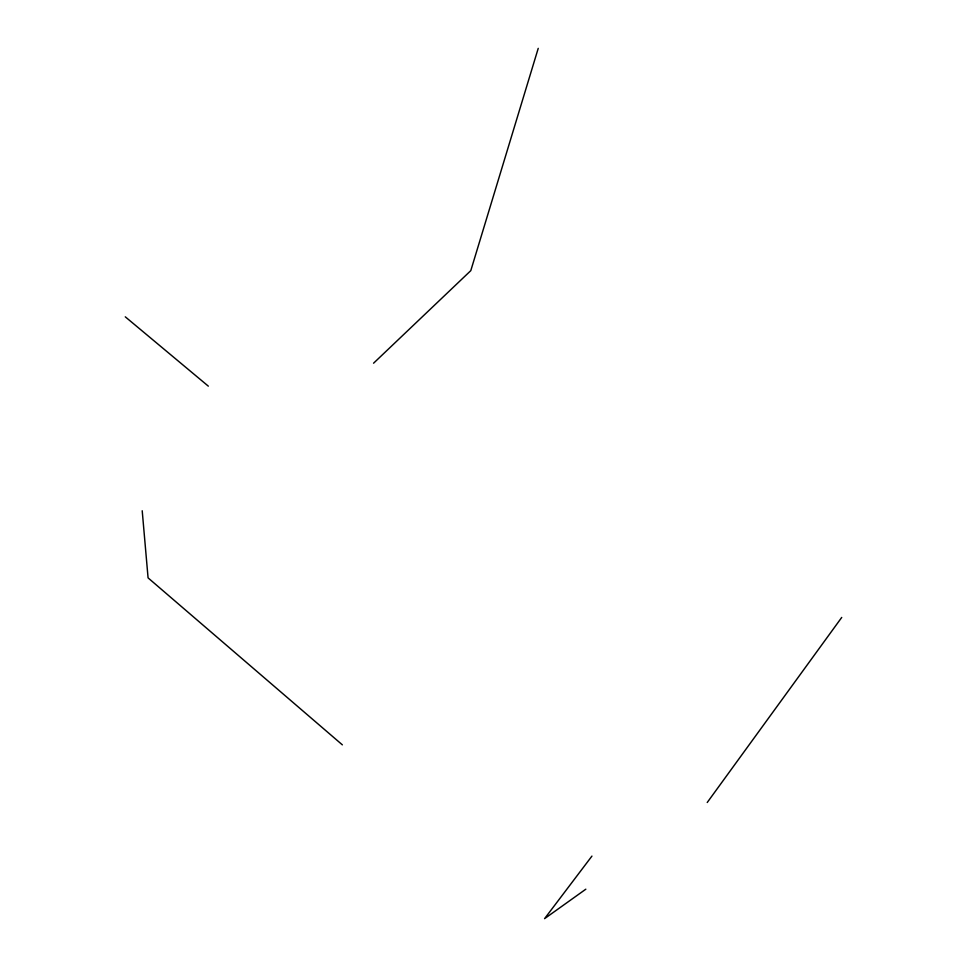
<?xml version="1.0" encoding="UTF-8"?>
<svg xmlns="http://www.w3.org/2000/svg" width="967" height="967" viewBox="0 0 967 967"><rect width="100%" height="100%" fill="white"/><g stroke="black" fill="none" stroke-linecap="round" stroke-linejoin="round"><path stroke-width="1.45" d="M538.232 48.35L470.796 270.639L373.564 363.205M707.228 802.501L841.725 617.429M591.937 856.097L544.578 918.65L585.833 889.193M125.275 316.825L208.328 386.147M342.366 744.856L148.072 577.879L142.209 510.757"/></g></svg>
